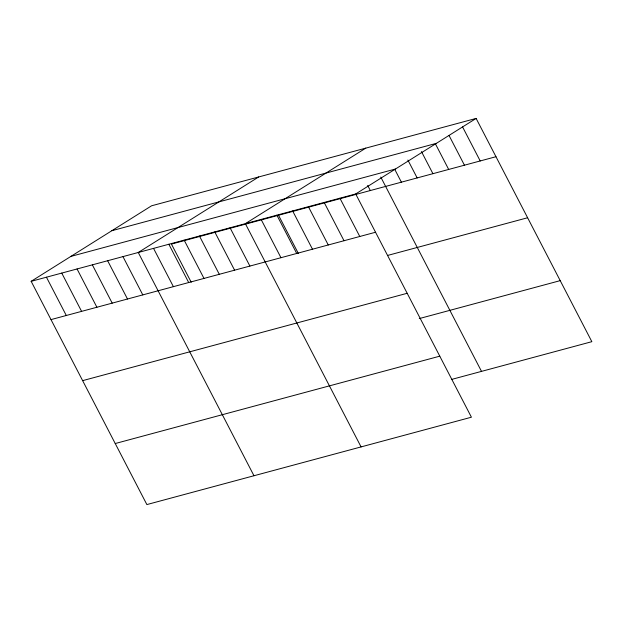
<?xml version="1.0" encoding="UTF-8"?>
<svg xmlns="http://www.w3.org/2000/svg" width="623" height="623" viewBox="0 0 623 623"><rect width="100%" height="100%" fill="white"/><g stroke="black" fill="none" stroke-linecap="round" stroke-linejoin="round"><path stroke-width="0.93" d="M31.15 281.323L355.694 193.955L471.416 417.208L146.872 504.575L31.15 281.323L151.584 205.792L476.128 118.425L591.85 341.677L451.807 379.376M258.685 176.955L138.251 252.486L253.974 475.746M365.779 148.126L245.345 223.657L361.075 446.917M355.694 193.955L476.128 118.425M111.844 230.712L436.38 143.352M70.89 256.396L395.434 169.028M495.97 156.716L171.434 244.076L191.206 282.227M51 319.607L375.537 232.247M387.568 255.453L527.611 217.754M82.641 380.645L407.177 293.285M419.263 318.587L560.209 280.638M115.232 443.537L439.776 356.169M462.57 126.921L480.208 160.96M449.012 135.417L464.447 165.204M435.454 143.921L448.685 169.448M421.452 151.568L432.923 173.685M407.894 160.064L417.153 177.929M394.78 169.409L401.391 182.173M380.778 177.057L481.509 371.386M367.679 185.428L370.327 190.537M339.924 198.2L359.775 236.491M324.162 202.444L344.013 240.735M308.401 206.688L328.251 244.971M292.639 210.932L312.481 249.216M278.528 215.246L298.308 253.397M276.877 215.169L296.719 253.46M261.107 219.413L280.957 257.704M230.051 227.777L249.893 266.068M214.748 231.896L234.598 270.187M199.446 236.016L219.296 274.307M184.151 240.135L203.994 278.426M168.849 244.255L188.699 282.538M153.546 248.375L173.396 286.658M122.949 256.606L142.799 294.897M107.647 260.726L127.497 299.017M92.352 264.845L112.195 303.136M77.05 268.965L96.9 307.256M61.747 273.084L81.597 311.375M46.452 277.204L66.295 315.487"/></g></svg>
